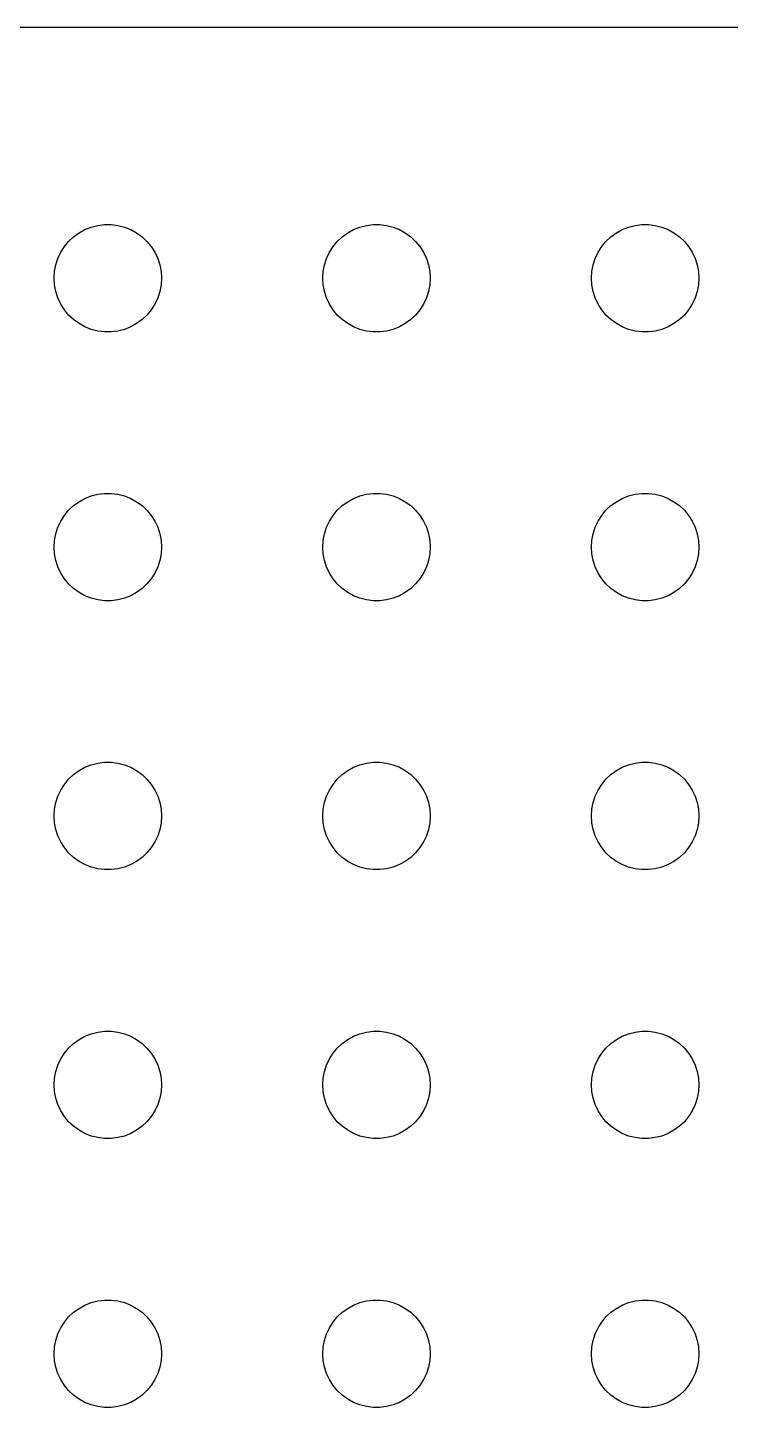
# Model space of a CAD drawing. Header units: metres. Extents: x -37 to 37, y 383 to 793.
# Drawn here: x -2.24 to 17.38, y 754.5 to 792.99 of the extents above; entities that cross this region are included whole.
import ezdxf

# ---------------------------------------------------------------- set-up
doc = ezdxf.new("R2010")
doc.units = ezdxf.units.M

msp = doc.modelspace()

# ---------------------------------------------------------------- linework, layer by layer
for p, q in [((32.3139, 792.99), (-32.3139, 792.99)), ((-0.463516, 787.427), (-0.281067, 787.473)), ((-0.281067, 787.473), (-0.094177, 787.497)), ((-0.094177, 787.497), (0.094177, 787.497)), ((0.094177, 787.497), (0.281067, 787.473)), ((0.281067, 787.473), (0.463516, 787.427)), ((7.03647, 787.427), (7.21892, 787.473)), ((7.21892, 787.473), (7.40581, 787.497)), ((7.40581, 787.497), (7.59418, 787.497)), ((7.59418, 787.497), (7.78107, 787.473)), ((7.78107, 787.473), (7.96352, 787.427)), ((14.5365, 787.427), (14.7189, 787.473)), ((14.7189, 787.473), (14.9058, 787.497)), ((14.9058, 787.497), (15.0942, 787.497)), ((15.0942, 787.497), (15.2811, 787.473)), ((15.2811, 787.473), (15.4635, 787.427)), ((-1.09344, 787.027), (-0.956131, 787.156)), ((-0.956131, 787.156), (-0.803726, 787.266)), ((-0.803726, 787.266), (-0.638657, 787.357)), ((-0.638657, 787.357), (-0.463516, 787.427)), ((0.463516, 787.427), (0.638657, 787.357)), ((0.638657, 787.357), (0.803726, 787.266)), ((0.803726, 787.266), (0.956131, 787.156)), ((0.956131, 787.156), (1.09344, 787.027)), ((6.40654, 787.027), (6.54385, 787.156)), ((6.54385, 787.156), (6.69626, 787.266)), ((6.69626, 787.266), (6.86133, 787.357)), ((6.86133, 787.357), (7.03647, 787.427)), ((7.96352, 787.427), (8.13866, 787.357)), ((8.13866, 787.357), (8.30373, 787.266)), ((8.30373, 787.266), (8.45613, 787.156)), ((8.45613, 787.156), (8.59344, 787.027)), ((13.9065, 787.027), (14.0439, 787.156)), ((14.0439, 787.156), (14.1963, 787.266)), ((14.1963, 787.266), (14.3613, 787.357)), ((14.3613, 787.357), (14.5365, 787.427)), ((15.4635, 787.427), (15.6387, 787.357)), ((15.6387, 787.357), (15.8037, 787.266)), ((15.8037, 787.266), (15.9561, 787.156)), ((15.9561, 787.156), (16.0934, 787.027)), ((-1.39465, 786.552), (-1.31445, 786.723)), ((-1.31445, 786.723), (-1.21352, 786.882)), ((-1.21352, 786.882), (-1.09344, 787.027)), ((1.09344, 787.027), (1.21352, 786.882)), ((1.21352, 786.882), (1.31445, 786.723)), ((1.31445, 786.723), (1.39465, 786.552)), ((6.10533, 786.552), (6.18553, 786.723)), ((6.18553, 786.723), (6.28647, 786.882)), ((6.28647, 786.882), (6.40654, 787.027)), ((8.59344, 787.027), (8.71352, 786.882)), ((8.71352, 786.882), (8.81445, 786.723)), ((8.81445, 786.723), (8.89465, 786.552)), ((13.6053, 786.552), (13.6855, 786.723)), ((13.6855, 786.723), (13.7865, 786.882)), ((13.7865, 786.882), (13.9065, 787.027)), ((16.0934, 787.027), (16.2135, 786.882)), ((16.2135, 786.882), (16.3145, 786.723)), ((16.3145, 786.723), (16.3947, 786.552)), ((-1.48816, 786.188), (-1.45287, 786.373)), ((-1.45287, 786.373), (-1.39465, 786.552)), ((1.39465, 786.552), (1.45287, 786.373)), ((1.45287, 786.373), (1.48816, 786.188)), ((6.01183, 786.188), (6.04712, 786.373)), ((6.04712, 786.373), (6.10533, 786.552)), ((8.89465, 786.552), (8.95287, 786.373)), ((8.95287, 786.373), (8.98816, 786.188)), ((13.5118, 786.188), (13.5471, 786.373)), ((13.5471, 786.373), (13.6053, 786.552)), ((16.3947, 786.552), (16.4529, 786.373)), ((16.4529, 786.373), (16.4882, 786.188)), ((-1.5, 786), (-1.48816, 786.188)), ((-1.48816, 785.812), (-1.5, 786)), ((1.48816, 786.188), (1.5, 786)), ((1.5, 786), (1.48816, 785.812)), ((6, 786), (6.01183, 786.188)), ((6.01183, 785.812), (6, 786)), ((8.98816, 786.188), (9, 786)), ((9, 786), (8.98816, 785.812)), ((13.5, 786), (13.5118, 786.188)), ((13.5118, 785.812), (13.5, 786)), ((16.4882, 786.188), (16.5, 786)), ((16.5, 786), (16.4882, 785.812)), ((-1.45287, 785.627), (-1.48816, 785.812)), ((-1.39465, 785.448), (-1.45287, 785.627)), ((1.45287, 785.627), (1.39465, 785.448)), ((1.48816, 785.812), (1.45287, 785.627)), ((6.04712, 785.627), (6.01183, 785.812)), ((6.10533, 785.448), (6.04712, 785.627)), ((8.95287, 785.627), (8.89465, 785.448)), ((8.98816, 785.812), (8.95287, 785.627)), ((13.5471, 785.627), (13.5118, 785.812)), ((13.6053, 785.448), (13.5471, 785.627)), ((16.4529, 785.627), (16.3947, 785.448)), ((16.4882, 785.812), (16.4529, 785.627)), ((-1.31445, 785.277), (-1.39465, 785.448)), ((-1.21352, 785.118), (-1.31445, 785.277)), ((1.31445, 785.277), (1.21352, 785.118)), ((1.39465, 785.448), (1.31445, 785.277)), ((6.18553, 785.277), (6.10533, 785.448)), ((6.28647, 785.118), (6.18553, 785.277)), ((8.81445, 785.277), (8.71352, 785.118)), ((8.89465, 785.448), (8.81445, 785.277)), ((13.6855, 785.277), (13.6053, 785.448)), ((13.7865, 785.118), (13.6855, 785.277)), ((16.3145, 785.277), (16.2135, 785.118)), ((16.3947, 785.448), (16.3145, 785.277)), ((-1.09344, 784.973), (-1.21352, 785.118)), ((-0.956131, 784.844), (-1.09344, 784.973)), ((-0.803726, 784.734), (-0.956131, 784.844)), ((0.956131, 784.844), (0.803726, 784.734)), ((1.09344, 784.973), (0.956131, 784.844)), ((1.21352, 785.118), (1.09344, 784.973)), ((6.40654, 784.973), (6.28647, 785.118)), ((6.54385, 784.844), (6.40654, 784.973)), ((6.69626, 784.734), (6.54385, 784.844)), ((8.45613, 784.844), (8.30373, 784.734)), ((8.59344, 784.973), (8.45613, 784.844)), ((8.71352, 785.118), (8.59344, 784.973)), ((13.9065, 784.973), (13.7865, 785.118)), ((14.0439, 784.844), (13.9065, 784.973)), ((14.1963, 784.734), (14.0439, 784.844)), ((15.9561, 784.844), (15.8037, 784.734)), ((16.0934, 784.973), (15.9561, 784.844)), ((16.2135, 785.118), (16.0934, 784.973)), ((-0.638657, 784.643), (-0.803726, 784.734)), ((-0.463516, 784.573), (-0.638657, 784.643)), ((-0.281067, 784.527), (-0.463516, 784.573)), ((-0.094177, 784.503), (-0.281067, 784.527)), ((0.094177, 784.503), (-0.094177, 784.503)), ((0.281067, 784.527), (0.094177, 784.503)), ((0.463516, 784.573), (0.281067, 784.527)), ((0.638657, 784.643), (0.463516, 784.573)), ((0.803726, 784.734), (0.638657, 784.643)), ((6.86133, 784.643), (6.69626, 784.734)), ((7.03647, 784.573), (6.86133, 784.643)), ((7.21892, 784.527), (7.03647, 784.573)), ((7.40581, 784.503), (7.21892, 784.527)), ((7.59418, 784.503), (7.40581, 784.503)), ((7.78107, 784.527), (7.59418, 784.503)), ((7.96352, 784.573), (7.78107, 784.527)), ((8.13866, 784.643), (7.96352, 784.573)), ((8.30373, 784.734), (8.13866, 784.643)), ((14.3613, 784.643), (14.1963, 784.734)), ((14.5365, 784.573), (14.3613, 784.643)), ((14.7189, 784.527), (14.5365, 784.573)), ((14.9058, 784.503), (14.7189, 784.527)), ((15.0942, 784.503), (14.9058, 784.503)), ((15.2811, 784.527), (15.0942, 784.503)), ((15.4635, 784.573), (15.2811, 784.527)), ((15.6387, 784.643), (15.4635, 784.573)), ((15.8037, 784.734), (15.6387, 784.643)), ((-0.956131, 779.656), (-0.803726, 779.766)), ((-0.803726, 779.766), (-0.638657, 779.857)), ((-0.638657, 779.857), (-0.463516, 779.927)), ((-0.463516, 779.927), (-0.281067, 779.973)), ((-0.281067, 779.973), (-0.094177, 779.997)), ((-0.094177, 779.997), (0.094177, 779.997)), ((0.094177, 779.997), (0.281067, 779.973)), ((0.281067, 779.973), (0.463516, 779.927)), ((0.463516, 779.927), (0.638657, 779.857)), ((0.638657, 779.857), (0.803726, 779.766)), ((0.803726, 779.766), (0.956131, 779.656)), ((6.54385, 779.656), (6.69626, 779.766)), ((6.69626, 779.766), (6.86133, 779.857)), ((6.86133, 779.857), (7.03647, 779.927)), ((7.03647, 779.927), (7.21892, 779.973)), ((7.21892, 779.973), (7.40581, 779.997)), ((7.40581, 779.997), (7.59418, 779.997)), ((7.59418, 779.997), (7.78107, 779.973)), ((7.78107, 779.973), (7.96352, 779.927)), ((7.96352, 779.927), (8.13866, 779.857)), ((8.13866, 779.857), (8.30373, 779.766)), ((8.30373, 779.766), (8.45613, 779.656)), ((14.0439, 779.656), (14.1963, 779.766)), ((14.1963, 779.766), (14.3613, 779.857)), ((14.3613, 779.857), (14.5365, 779.927)), ((14.5365, 779.927), (14.7189, 779.973)), ((14.7189, 779.973), (14.9058, 779.997)), ((14.9058, 779.997), (15.0942, 779.997)), ((15.0942, 779.997), (15.2811, 779.973)), ((15.2811, 779.973), (15.4635, 779.927)), ((15.4635, 779.927), (15.6387, 779.857)), ((15.6387, 779.857), (15.8037, 779.766)), ((15.8037, 779.766), (15.9561, 779.656)), ((-1.31445, 779.223), (-1.21352, 779.382)), ((-1.21352, 779.382), (-1.09344, 779.527)), ((-1.09344, 779.527), (-0.956131, 779.656)), ((0.956131, 779.656), (1.09344, 779.527)), ((1.09344, 779.527), (1.21352, 779.382)), ((1.21352, 779.382), (1.31445, 779.223)), ((6.18553, 779.223), (6.28647, 779.382)), ((6.28647, 779.382), (6.40654, 779.527)), ((6.40654, 779.527), (6.54385, 779.656)), ((8.45613, 779.656), (8.59344, 779.527)), ((8.59344, 779.527), (8.71352, 779.382)), ((8.71352, 779.382), (8.81445, 779.223)), ((13.6855, 779.223), (13.7865, 779.382)), ((13.7865, 779.382), (13.9065, 779.527)), ((13.9065, 779.527), (14.0439, 779.656)), ((15.9561, 779.656), (16.0934, 779.527)), ((16.0934, 779.527), (16.2135, 779.382)), ((16.2135, 779.382), (16.3145, 779.223)), ((-1.45287, 778.873), (-1.39465, 779.052)), ((-1.39465, 779.052), (-1.31445, 779.223)), ((1.31445, 779.223), (1.39465, 779.052)), ((1.39465, 779.052), (1.45287, 778.873)), ((6.04712, 778.873), (6.10533, 779.052)), ((6.10533, 779.052), (6.18553, 779.223)), ((8.81445, 779.223), (8.89465, 779.052)), ((8.89465, 779.052), (8.95287, 778.873)), ((13.5471, 778.873), (13.6053, 779.052)), ((13.6053, 779.052), (13.6855, 779.223)), ((16.3145, 779.223), (16.3947, 779.052)), ((16.3947, 779.052), (16.4529, 778.873)), ((-1.5, 778.5), (-1.48816, 778.688)), ((-1.48816, 778.688), (-1.45287, 778.873)), ((1.45287, 778.873), (1.48816, 778.688)), ((1.48816, 778.688), (1.5, 778.5)), ((6, 778.5), (6.01183, 778.688)), ((6.01183, 778.688), (6.04712, 778.873)), ((8.95287, 778.873), (8.98816, 778.688)), ((8.98816, 778.688), (9, 778.5)), ((13.5, 778.5), (13.5118, 778.688)), ((13.5118, 778.688), (13.5471, 778.873)), ((16.4529, 778.873), (16.4882, 778.688)), ((16.4882, 778.688), (16.5, 778.5)), ((-1.48816, 778.312), (-1.5, 778.5)), ((-1.45287, 778.127), (-1.48816, 778.312)), ((1.48816, 778.312), (1.45287, 778.127)), ((1.5, 778.5), (1.48816, 778.312)), ((6.01183, 778.312), (6, 778.5)), ((6.04712, 778.127), (6.01183, 778.312)), ((8.98816, 778.312), (8.95287, 778.127)), ((9, 778.5), (8.98816, 778.312)), ((13.5118, 778.312), (13.5, 778.5)), ((13.5471, 778.127), (13.5118, 778.312)), ((16.4882, 778.312), (16.4529, 778.127)), ((16.5, 778.5), (16.4882, 778.312)), ((-1.39465, 777.948), (-1.45287, 778.127)), ((-1.31445, 777.777), (-1.39465, 777.948)), ((1.39465, 777.948), (1.31445, 777.777)), ((1.45287, 778.127), (1.39465, 777.948)), ((6.10533, 777.948), (6.04712, 778.127)), ((6.18553, 777.777), (6.10533, 777.948)), ((8.89465, 777.948), (8.81445, 777.777)), ((8.95287, 778.127), (8.89465, 777.948)), ((13.6053, 777.948), (13.5471, 778.127)), ((13.6855, 777.777), (13.6053, 777.948)), ((16.3947, 777.948), (16.3145, 777.777)), ((16.4529, 778.127), (16.3947, 777.948)), ((-1.21352, 777.618), (-1.31445, 777.777)), ((-1.09344, 777.473), (-1.21352, 777.618)), ((-0.956131, 777.344), (-1.09344, 777.473)), ((1.09344, 777.473), (0.956131, 777.344)), ((1.21352, 777.618), (1.09344, 777.473)), ((1.31445, 777.777), (1.21352, 777.618)), ((6.28647, 777.618), (6.18553, 777.777)), ((6.40654, 777.473), (6.28647, 777.618)), ((6.54385, 777.344), (6.40654, 777.473)), ((8.59344, 777.473), (8.45613, 777.344)), ((8.71352, 777.618), (8.59344, 777.473)), ((8.81445, 777.777), (8.71352, 777.618)), ((13.7865, 777.618), (13.6855, 777.777)), ((13.9065, 777.473), (13.7865, 777.618)), ((14.0439, 777.344), (13.9065, 777.473)), ((16.0934, 777.473), (15.9561, 777.344)), ((16.2135, 777.618), (16.0934, 777.473)), ((16.3145, 777.777), (16.2135, 777.618)), ((-0.803726, 777.234), (-0.956131, 777.344)), ((-0.638657, 777.143), (-0.803726, 777.234)), ((-0.463516, 777.073), (-0.638657, 777.143)), ((-0.281067, 777.027), (-0.463516, 777.073)), ((0.463516, 777.073), (0.281067, 777.027)), ((0.638657, 777.143), (0.463516, 777.073)), ((0.803726, 777.234), (0.638657, 777.143)), ((0.956131, 777.344), (0.803726, 777.234)), ((6.69626, 777.234), (6.54385, 777.344)), ((6.86133, 777.143), (6.69626, 777.234)), ((7.03647, 777.073), (6.86133, 777.143)), ((7.21892, 777.027), (7.03647, 777.073)), ((7.96352, 777.073), (7.78107, 777.027)), ((8.13866, 777.143), (7.96352, 777.073)), ((8.30373, 777.234), (8.13866, 777.143)), ((8.45613, 777.344), (8.30373, 777.234)), ((14.1963, 777.234), (14.0439, 777.344)), ((14.3613, 777.143), (14.1963, 777.234)), ((14.5365, 777.073), (14.3613, 777.143)), ((14.7189, 777.027), (14.5365, 777.073)), ((15.4635, 777.073), (15.2811, 777.027)), ((15.6387, 777.143), (15.4635, 777.073)), ((15.8037, 777.234), (15.6387, 777.143)), ((15.9561, 777.344), (15.8037, 777.234)), ((-0.094177, 777.003), (-0.281067, 777.027)), ((0.094177, 777.003), (-0.094177, 777.003)), ((0.281067, 777.027), (0.094177, 777.003)), ((7.40581, 777.003), (7.21892, 777.027)), ((7.59418, 777.003), (7.40581, 777.003)), ((7.78107, 777.027), (7.59418, 777.003)), ((14.9058, 777.003), (14.7189, 777.027)), ((15.0942, 777.003), (14.9058, 777.003)), ((15.2811, 777.027), (15.0942, 777.003)), ((-0.463516, 772.427), (-0.281067, 772.473)), ((-0.281067, 772.473), (-0.094177, 772.497)), ((-0.094177, 772.497), (0.094177, 772.497)), ((0.094177, 772.497), (0.281067, 772.473)), ((0.281067, 772.473), (0.463516, 772.427)), ((7.03647, 772.427), (7.21892, 772.473)), ((7.21892, 772.473), (7.40581, 772.497)), ((7.40581, 772.497), (7.59418, 772.497)), ((7.59418, 772.497), (7.78107, 772.473)), ((7.78107, 772.473), (7.96352, 772.427)), ((14.5365, 772.427), (14.7189, 772.473)), ((14.7189, 772.473), (14.9058, 772.497)), ((14.9058, 772.497), (15.0942, 772.497)), ((15.0942, 772.497), (15.2811, 772.473)), ((15.2811, 772.473), (15.4635, 772.427)), ((-1.09344, 772.027), (-0.956131, 772.156)), ((-0.956131, 772.156), (-0.803726, 772.266)), ((-0.803726, 772.266), (-0.638657, 772.357)), ((-0.638657, 772.357), (-0.463516, 772.427)), ((0.463516, 772.427), (0.638657, 772.357)), ((0.638657, 772.357), (0.803726, 772.266)), ((0.803726, 772.266), (0.956131, 772.156)), ((0.956131, 772.156), (1.09344, 772.027)), ((6.40654, 772.027), (6.54385, 772.156)), ((6.54385, 772.156), (6.69626, 772.266)), ((6.69626, 772.266), (6.86133, 772.357)), ((6.86133, 772.357), (7.03647, 772.427)), ((7.96352, 772.427), (8.13866, 772.357)), ((8.13866, 772.357), (8.30373, 772.266)), ((8.30373, 772.266), (8.45613, 772.156)), ((8.45613, 772.156), (8.59344, 772.027)), ((13.9065, 772.027), (14.0439, 772.156)), ((14.0439, 772.156), (14.1963, 772.266)), ((14.1963, 772.266), (14.3613, 772.357)), ((14.3613, 772.357), (14.5365, 772.427)), ((15.4635, 772.427), (15.6387, 772.357)), ((15.6387, 772.357), (15.8037, 772.266)), ((15.8037, 772.266), (15.9561, 772.156)), ((15.9561, 772.156), (16.0934, 772.027)), ((-1.39465, 771.552), (-1.31445, 771.723)), ((-1.31445, 771.723), (-1.21352, 771.882)), ((-1.21352, 771.882), (-1.09344, 772.027)), ((1.09344, 772.027), (1.21352, 771.882)), ((1.21352, 771.882), (1.31445, 771.723)), ((1.31445, 771.723), (1.39465, 771.552)), ((6.10533, 771.552), (6.18553, 771.723)), ((6.18553, 771.723), (6.28647, 771.882)), ((6.28647, 771.882), (6.40654, 772.027)), ((8.59344, 772.027), (8.71352, 771.882)), ((8.71352, 771.882), (8.81445, 771.723)), ((8.81445, 771.723), (8.89465, 771.552)), ((13.6053, 771.552), (13.6855, 771.723)), ((13.6855, 771.723), (13.7865, 771.882)), ((13.7865, 771.882), (13.9065, 772.027)), ((16.0934, 772.027), (16.2135, 771.882)), ((16.2135, 771.882), (16.3145, 771.723)), ((16.3145, 771.723), (16.3947, 771.552)), ((-1.48816, 771.188), (-1.45287, 771.373)), ((-1.45287, 771.373), (-1.39465, 771.552)), ((1.39465, 771.552), (1.45287, 771.373)), ((1.45287, 771.373), (1.48816, 771.188)), ((6.01183, 771.188), (6.04712, 771.373)), ((6.04712, 771.373), (6.10533, 771.552)), ((8.89465, 771.552), (8.95287, 771.373)), ((8.95287, 771.373), (8.98816, 771.188)), ((13.5118, 771.188), (13.5471, 771.373)), ((13.5471, 771.373), (13.6053, 771.552)), ((16.3947, 771.552), (16.4529, 771.373)), ((16.4529, 771.373), (16.4882, 771.188)), ((-1.5, 771), (-1.48816, 771.188)), ((-1.48816, 770.812), (-1.5, 771)), ((1.48816, 771.188), (1.5, 771)), ((1.5, 771), (1.48816, 770.812)), ((6, 771), (6.01183, 771.188)), ((6.01183, 770.812), (6, 771)), ((8.98816, 771.188), (9, 771)), ((9, 771), (8.98816, 770.812)), ((13.5, 771), (13.5118, 771.188)), ((13.5118, 770.812), (13.5, 771)), ((16.4882, 771.188), (16.5, 771)), ((16.5, 771), (16.4882, 770.812)), ((-1.45287, 770.627), (-1.48816, 770.812)), ((-1.39465, 770.448), (-1.45287, 770.627)), ((1.45287, 770.627), (1.39465, 770.448)), ((1.48816, 770.812), (1.45287, 770.627)), ((6.04712, 770.627), (6.01183, 770.812)), ((6.10533, 770.448), (6.04712, 770.627)), ((8.95287, 770.627), (8.89465, 770.448)), ((8.98816, 770.812), (8.95287, 770.627)), ((13.5471, 770.627), (13.5118, 770.812)), ((13.6053, 770.448), (13.5471, 770.627)), ((16.4529, 770.627), (16.3947, 770.448)), ((16.4882, 770.812), (16.4529, 770.627)), ((-1.31445, 770.277), (-1.39465, 770.448)), ((-1.21352, 770.118), (-1.31445, 770.277)), ((1.31445, 770.277), (1.21352, 770.118)), ((1.39465, 770.448), (1.31445, 770.277)), ((6.18553, 770.277), (6.10533, 770.448)), ((6.28647, 770.118), (6.18553, 770.277)), ((8.81445, 770.277), (8.71352, 770.118)), ((8.89465, 770.448), (8.81445, 770.277)), ((13.6855, 770.277), (13.6053, 770.448)), ((13.7865, 770.118), (13.6855, 770.277)), ((16.3145, 770.277), (16.2135, 770.118)), ((16.3947, 770.448), (16.3145, 770.277)), ((-1.09344, 769.973), (-1.21352, 770.118)), ((-0.956131, 769.844), (-1.09344, 769.973)), ((-0.803726, 769.734), (-0.956131, 769.844)), ((0.956131, 769.844), (0.803726, 769.734)), ((1.09344, 769.973), (0.956131, 769.844)), ((1.21352, 770.118), (1.09344, 769.973)), ((6.40654, 769.973), (6.28647, 770.118)), ((6.54385, 769.844), (6.40654, 769.973)), ((6.69626, 769.734), (6.54385, 769.844)), ((8.45613, 769.844), (8.30373, 769.734)), ((8.59344, 769.973), (8.45613, 769.844)), ((8.71352, 770.118), (8.59344, 769.973)), ((13.9065, 769.973), (13.7865, 770.118)), ((14.0439, 769.844), (13.9065, 769.973)), ((14.1963, 769.734), (14.0439, 769.844)), ((15.9561, 769.844), (15.8037, 769.734)), ((16.0934, 769.973), (15.9561, 769.844)), ((16.2135, 770.118), (16.0934, 769.973)), ((-0.638657, 769.643), (-0.803726, 769.734)), ((-0.463516, 769.573), (-0.638657, 769.643)), ((-0.281067, 769.527), (-0.463516, 769.573)), ((-0.094177, 769.503), (-0.281067, 769.527)), ((0.094177, 769.503), (-0.094177, 769.503)), ((0.281067, 769.527), (0.094177, 769.503)), ((0.463516, 769.573), (0.281067, 769.527)), ((0.638657, 769.643), (0.463516, 769.573)), ((0.803726, 769.734), (0.638657, 769.643)), ((6.86133, 769.643), (6.69626, 769.734)), ((7.03647, 769.573), (6.86133, 769.643)), ((7.21892, 769.527), (7.03647, 769.573)), ((7.40581, 769.503), (7.21892, 769.527)), ((7.59418, 769.503), (7.40581, 769.503)), ((7.78107, 769.527), (7.59418, 769.503)), ((7.96352, 769.573), (7.78107, 769.527)), ((8.13866, 769.643), (7.96352, 769.573)), ((8.30373, 769.734), (8.13866, 769.643)), ((14.3613, 769.643), (14.1963, 769.734)), ((14.5365, 769.573), (14.3613, 769.643)), ((14.7189, 769.527), (14.5365, 769.573)), ((14.9058, 769.503), (14.7189, 769.527)), ((15.0942, 769.503), (14.9058, 769.503)), ((15.2811, 769.527), (15.0942, 769.503)), ((15.4635, 769.573), (15.2811, 769.527)), ((15.6387, 769.643), (15.4635, 769.573)), ((15.8037, 769.734), (15.6387, 769.643)), ((-0.956131, 764.656), (-0.803726, 764.766)), ((-0.803726, 764.766), (-0.638657, 764.857)), ((-0.638657, 764.857), (-0.463516, 764.927)), ((-0.463516, 764.927), (-0.281067, 764.973)), ((-0.281067, 764.973), (-0.094177, 764.997)), ((-0.094177, 764.997), (0.094177, 764.997)), ((0.094177, 764.997), (0.281067, 764.973)), ((0.281067, 764.973), (0.463516, 764.927)), ((0.463516, 764.927), (0.638657, 764.857)), ((0.638657, 764.857), (0.803726, 764.766)), ((0.803726, 764.766), (0.956131, 764.656)), ((6.54385, 764.656), (6.69626, 764.766)), ((6.69626, 764.766), (6.86133, 764.857)), ((6.86133, 764.857), (7.03647, 764.927)), ((7.03647, 764.927), (7.21892, 764.973)), ((7.21892, 764.973), (7.40581, 764.997)), ((7.40581, 764.997), (7.59418, 764.997)), ((7.59418, 764.997), (7.78107, 764.973)), ((7.78107, 764.973), (7.96352, 764.927)), ((7.96352, 764.927), (8.13866, 764.857)), ((8.13866, 764.857), (8.30373, 764.766)), ((8.30373, 764.766), (8.45613, 764.656)), ((14.0439, 764.656), (14.1963, 764.766)), ((14.1963, 764.766), (14.3613, 764.857)), ((14.3613, 764.857), (14.5365, 764.927)), ((14.5365, 764.927), (14.7189, 764.973)), ((14.7189, 764.973), (14.9058, 764.997)), ((14.9058, 764.997), (15.0942, 764.997)), ((15.0942, 764.997), (15.2811, 764.973)), ((15.2811, 764.973), (15.4635, 764.927)), ((15.4635, 764.927), (15.6387, 764.857)), ((15.6387, 764.857), (15.8037, 764.766)), ((15.8037, 764.766), (15.9561, 764.656)), ((-1.31445, 764.223), (-1.21352, 764.382)), ((-1.21352, 764.382), (-1.09344, 764.527)), ((-1.09344, 764.527), (-0.956131, 764.656)), ((0.956131, 764.656), (1.09344, 764.527)), ((1.09344, 764.527), (1.21352, 764.382)), ((1.21352, 764.382), (1.31445, 764.223)), ((6.18553, 764.223), (6.28647, 764.382)), ((6.28647, 764.382), (6.40654, 764.527)), ((6.40654, 764.527), (6.54385, 764.656)), ((8.45613, 764.656), (8.59344, 764.527)), ((8.59344, 764.527), (8.71352, 764.382)), ((8.71352, 764.382), (8.81445, 764.223)), ((13.6855, 764.223), (13.7865, 764.382)), ((13.7865, 764.382), (13.9065, 764.527)), ((13.9065, 764.527), (14.0439, 764.656)), ((15.9561, 764.656), (16.0934, 764.527)), ((16.0934, 764.527), (16.2135, 764.382)), ((16.2135, 764.382), (16.3145, 764.223)), ((-1.45287, 763.873), (-1.39465, 764.052)), ((-1.39465, 764.052), (-1.31445, 764.223)), ((1.31445, 764.223), (1.39465, 764.052)), ((1.39465, 764.052), (1.45287, 763.873)), ((6.04712, 763.873), (6.10533, 764.052)), ((6.10533, 764.052), (6.18553, 764.223)), ((8.81445, 764.223), (8.89465, 764.052)), ((8.89465, 764.052), (8.95287, 763.873)), ((13.5471, 763.873), (13.6053, 764.052)), ((13.6053, 764.052), (13.6855, 764.223)), ((16.3145, 764.223), (16.3947, 764.052)), ((16.3947, 764.052), (16.4529, 763.873)), ((-1.5, 763.5), (-1.48816, 763.688)), ((-1.48816, 763.688), (-1.45287, 763.873)), ((1.45287, 763.873), (1.48816, 763.688)), ((1.48816, 763.688), (1.5, 763.5)), ((6, 763.5), (6.01183, 763.688)), ((6.01183, 763.688), (6.04712, 763.873)), ((8.95287, 763.873), (8.98816, 763.688)), ((8.98816, 763.688), (9, 763.5)), ((13.5, 763.5), (13.5118, 763.688)), ((13.5118, 763.688), (13.5471, 763.873)), ((16.4529, 763.873), (16.4882, 763.688)), ((16.4882, 763.688), (16.5, 763.5)), ((-1.48816, 763.312), (-1.5, 763.5)), ((-1.45287, 763.127), (-1.48816, 763.312)), ((1.48816, 763.312), (1.45287, 763.127)), ((1.5, 763.5), (1.48816, 763.312)), ((6.01183, 763.312), (6, 763.5)), ((6.04712, 763.127), (6.01183, 763.312)), ((8.98816, 763.312), (8.95287, 763.127)), ((9, 763.5), (8.98816, 763.312)), ((13.5118, 763.312), (13.5, 763.5)), ((13.5471, 763.127), (13.5118, 763.312)), ((16.4882, 763.312), (16.4529, 763.127)), ((16.5, 763.5), (16.4882, 763.312)), ((-1.39465, 762.948), (-1.45287, 763.127)), ((-1.31445, 762.777), (-1.39465, 762.948)), ((1.39465, 762.948), (1.31445, 762.777)), ((1.45287, 763.127), (1.39465, 762.948)), ((6.10533, 762.948), (6.04712, 763.127)), ((6.18553, 762.777), (6.10533, 762.948)), ((8.89465, 762.948), (8.81445, 762.777)), ((8.95287, 763.127), (8.89465, 762.948)), ((13.6053, 762.948), (13.5471, 763.127)), ((13.6855, 762.777), (13.6053, 762.948)), ((16.3947, 762.948), (16.3145, 762.777)), ((16.4529, 763.127), (16.3947, 762.948)), ((-1.21352, 762.618), (-1.31445, 762.777)), ((-1.09344, 762.473), (-1.21352, 762.618)), ((-0.956131, 762.344), (-1.09344, 762.473)), ((1.09344, 762.473), (0.956131, 762.344)), ((1.21352, 762.618), (1.09344, 762.473)), ((1.31445, 762.777), (1.21352, 762.618)), ((6.28647, 762.618), (6.18553, 762.777)), ((6.40654, 762.473), (6.28647, 762.618)), ((6.54385, 762.344), (6.40654, 762.473)), ((8.59344, 762.473), (8.45613, 762.344)), ((8.71352, 762.618), (8.59344, 762.473)), ((8.81445, 762.777), (8.71352, 762.618)), ((13.7865, 762.618), (13.6855, 762.777)), ((13.9065, 762.473), (13.7865, 762.618)), ((14.0439, 762.344), (13.9065, 762.473)), ((16.0934, 762.473), (15.9561, 762.344)), ((16.2135, 762.618), (16.0934, 762.473)), ((16.3145, 762.777), (16.2135, 762.618)), ((-0.803726, 762.234), (-0.956131, 762.344)), ((-0.638657, 762.143), (-0.803726, 762.234)), ((-0.463516, 762.073), (-0.638657, 762.143)), ((-0.281067, 762.027), (-0.463516, 762.073)), ((0.463516, 762.073), (0.281067, 762.027)), ((0.638657, 762.143), (0.463516, 762.073)), ((0.803726, 762.234), (0.638657, 762.143)), ((0.956131, 762.344), (0.803726, 762.234)), ((6.69626, 762.234), (6.54385, 762.344)), ((6.86133, 762.143), (6.69626, 762.234)), ((7.03647, 762.073), (6.86133, 762.143)), ((7.21892, 762.027), (7.03647, 762.073)), ((7.96352, 762.073), (7.78107, 762.027)), ((8.13866, 762.143), (7.96352, 762.073)), ((8.30373, 762.234), (8.13866, 762.143)), ((8.45613, 762.344), (8.30373, 762.234)), ((14.1963, 762.234), (14.0439, 762.344)), ((14.3613, 762.143), (14.1963, 762.234)), ((14.5365, 762.073), (14.3613, 762.143)), ((14.7189, 762.027), (14.5365, 762.073)), ((15.4635, 762.073), (15.2811, 762.027)), ((15.6387, 762.143), (15.4635, 762.073)), ((15.8037, 762.234), (15.6387, 762.143)), ((15.9561, 762.344), (15.8037, 762.234)), ((-0.094177, 762.003), (-0.281067, 762.027)), ((0.094177, 762.003), (-0.094177, 762.003)), ((0.281067, 762.027), (0.094177, 762.003)), ((7.40581, 762.003), (7.21892, 762.027)), ((7.59418, 762.003), (7.40581, 762.003)), ((7.78107, 762.027), (7.59418, 762.003)), ((14.9058, 762.003), (14.7189, 762.027)), ((15.0942, 762.003), (14.9058, 762.003)), ((15.2811, 762.027), (15.0942, 762.003)), ((-0.638657, 757.357), (-0.463516, 757.427)), ((-0.463516, 757.427), (-0.281067, 757.473)), ((-0.281067, 757.473), (-0.094177, 757.497)), ((-0.094177, 757.497), (0.094177, 757.497)), ((0.094177, 757.497), (0.281067, 757.473)), ((0.281067, 757.473), (0.463516, 757.427)), ((0.463516, 757.427), (0.638657, 757.357)), ((6.86133, 757.357), (7.03647, 757.427)), ((7.03647, 757.427), (7.21892, 757.473)), ((7.21892, 757.473), (7.40581, 757.497)), ((7.40581, 757.497), (7.59418, 757.497)), ((7.59418, 757.497), (7.78107, 757.473)), ((7.78107, 757.473), (7.96352, 757.427)), ((7.96352, 757.427), (8.13866, 757.357)), ((14.3613, 757.357), (14.5365, 757.427)), ((14.5365, 757.427), (14.7189, 757.473)), ((14.7189, 757.473), (14.9058, 757.497)), ((14.9058, 757.497), (15.0942, 757.497)), ((15.0942, 757.497), (15.2811, 757.473)), ((15.2811, 757.473), (15.4635, 757.427)), ((15.4635, 757.427), (15.6387, 757.357)), ((-1.09344, 757.027), (-0.956131, 757.156)), ((-0.956131, 757.156), (-0.803726, 757.266)), ((-0.803726, 757.266), (-0.638657, 757.357)), ((0.638657, 757.357), (0.803726, 757.266)), ((0.803726, 757.266), (0.956131, 757.156)), ((0.956131, 757.156), (1.09344, 757.027)), ((6.40654, 757.027), (6.54385, 757.156)), ((6.54385, 757.156), (6.69626, 757.266)), ((6.69626, 757.266), (6.86133, 757.357)), ((8.13866, 757.357), (8.30373, 757.266)), ((8.30373, 757.266), (8.45613, 757.156)), ((8.45613, 757.156), (8.59344, 757.027)), ((13.9065, 757.027), (14.0439, 757.156)), ((14.0439, 757.156), (14.1963, 757.266)), ((14.1963, 757.266), (14.3613, 757.357)), ((15.6387, 757.357), (15.8037, 757.266)), ((15.8037, 757.266), (15.9561, 757.156)), ((15.9561, 757.156), (16.0934, 757.027)), ((-1.39465, 756.552), (-1.31445, 756.723)), ((-1.31445, 756.723), (-1.21352, 756.882)), ((-1.21352, 756.882), (-1.09344, 757.027)), ((1.09344, 757.027), (1.21352, 756.882)), ((1.21352, 756.882), (1.31445, 756.723)), ((1.31445, 756.723), (1.39465, 756.552)), ((6.10533, 756.552), (6.18553, 756.723)), ((6.18553, 756.723), (6.28647, 756.882)), ((6.28647, 756.882), (6.40654, 757.027)), ((8.59344, 757.027), (8.71352, 756.882)), ((8.71352, 756.882), (8.81445, 756.723)), ((8.81445, 756.723), (8.89465, 756.552)), ((13.6053, 756.552), (13.6855, 756.723)), ((13.6855, 756.723), (13.7865, 756.882)), ((13.7865, 756.882), (13.9065, 757.027)), ((16.0934, 757.027), (16.2135, 756.882)), ((16.2135, 756.882), (16.3145, 756.723)), ((16.3145, 756.723), (16.3947, 756.552)), ((-1.48816, 756.188), (-1.45287, 756.373)), ((-1.45287, 756.373), (-1.39465, 756.552)), ((1.39465, 756.552), (1.45287, 756.373)), ((1.45287, 756.373), (1.48816, 756.188)), ((6.01183, 756.188), (6.04712, 756.373)), ((6.04712, 756.373), (6.10533, 756.552)), ((8.89465, 756.552), (8.95287, 756.373)), ((8.95287, 756.373), (8.98816, 756.188)), ((13.5118, 756.188), (13.5471, 756.373)), ((13.5471, 756.373), (13.6053, 756.552)), ((16.3947, 756.552), (16.4529, 756.373)), ((16.4529, 756.373), (16.4882, 756.188)), ((-1.5, 756), (-1.48816, 756.188)), ((-1.48816, 755.812), (-1.5, 756)), ((1.48816, 756.188), (1.5, 756)), ((1.5, 756), (1.48816, 755.812)), ((6, 756), (6.01183, 756.188)), ((6.01183, 755.812), (6, 756)), ((8.98816, 756.188), (9, 756)), ((9, 756), (8.98816, 755.812)), ((13.5, 756), (13.5118, 756.188)), ((13.5118, 755.812), (13.5, 756)), ((16.4882, 756.188), (16.5, 756)), ((16.5, 756), (16.4882, 755.812)), ((-1.45287, 755.627), (-1.48816, 755.812)), ((-1.39465, 755.448), (-1.45287, 755.627)), ((1.45287, 755.627), (1.39465, 755.448)), ((1.48816, 755.812), (1.45287, 755.627)), ((6.04712, 755.627), (6.01183, 755.812)), ((6.10533, 755.448), (6.04712, 755.627)), ((8.95287, 755.627), (8.89465, 755.448)), ((8.98816, 755.812), (8.95287, 755.627)), ((13.5471, 755.627), (13.5118, 755.812)), ((13.6053, 755.448), (13.5471, 755.627)), ((16.4529, 755.627), (16.3947, 755.448)), ((16.4882, 755.812), (16.4529, 755.627)), ((-1.31445, 755.277), (-1.39465, 755.448)), ((-1.21352, 755.118), (-1.31445, 755.277)), ((-1.09344, 754.973), (-1.21352, 755.118)), ((1.21352, 755.118), (1.09344, 754.973)), ((1.31445, 755.277), (1.21352, 755.118)), ((1.39465, 755.448), (1.31445, 755.277)), ((6.18553, 755.277), (6.10533, 755.448)), ((6.28647, 755.118), (6.18553, 755.277)), ((6.40654, 754.973), (6.28647, 755.118)), ((8.71352, 755.118), (8.59344, 754.973)), ((8.81445, 755.277), (8.71352, 755.118)), ((8.89465, 755.448), (8.81445, 755.277)), ((13.6855, 755.277), (13.6053, 755.448)), ((13.7865, 755.118), (13.6855, 755.277)), ((13.9065, 754.973), (13.7865, 755.118)), ((16.2135, 755.118), (16.0934, 754.973)), ((16.3145, 755.277), (16.2135, 755.118)), ((16.3947, 755.448), (16.3145, 755.277)), ((-0.956131, 754.844), (-1.09344, 754.973)), ((-0.803726, 754.734), (-0.956131, 754.844)), ((-0.638657, 754.643), (-0.803726, 754.734)), ((0.803726, 754.734), (0.638657, 754.643)), ((0.956131, 754.844), (0.803726, 754.734)), ((1.09344, 754.973), (0.956131, 754.844)), ((6.54385, 754.844), (6.40654, 754.973)), ((6.69626, 754.734), (6.54385, 754.844)), ((6.86133, 754.643), (6.69626, 754.734)), ((8.30373, 754.734), (8.13866, 754.643)), ((8.45613, 754.844), (8.30373, 754.734)), ((8.59344, 754.973), (8.45613, 754.844)), ((14.0439, 754.844), (13.9065, 754.973)), ((14.1963, 754.734), (14.0439, 754.844)), ((14.3613, 754.643), (14.1963, 754.734)), ((15.8037, 754.734), (15.6387, 754.643)), ((15.9561, 754.844), (15.8037, 754.734)), ((16.0934, 754.973), (15.9561, 754.844)), ((-0.463516, 754.573), (-0.638657, 754.643)), ((-0.281067, 754.527), (-0.463516, 754.573)), ((-0.094177, 754.503), (-0.281067, 754.527)), ((0.094177, 754.503), (-0.094177, 754.503)), ((0.281067, 754.527), (0.094177, 754.503)), ((0.463516, 754.573), (0.281067, 754.527)), ((0.638657, 754.643), (0.463516, 754.573)), ((7.03647, 754.573), (6.86133, 754.643)), ((7.21892, 754.527), (7.03647, 754.573)), ((7.40581, 754.503), (7.21892, 754.527)), ((7.59418, 754.503), (7.40581, 754.503)), ((7.78107, 754.527), (7.59418, 754.503)), ((7.96352, 754.573), (7.78107, 754.527)), ((8.13866, 754.643), (7.96352, 754.573)), ((14.5365, 754.573), (14.3613, 754.643)), ((14.7189, 754.527), (14.5365, 754.573)), ((14.9058, 754.503), (14.7189, 754.527)), ((15.0942, 754.503), (14.9058, 754.503)), ((15.2811, 754.527), (15.0942, 754.503)), ((15.4635, 754.573), (15.2811, 754.527)), ((15.6387, 754.643), (15.4635, 754.573))]:
    msp.add_line(p, q)

doc.saveas('drawing.dxf')
